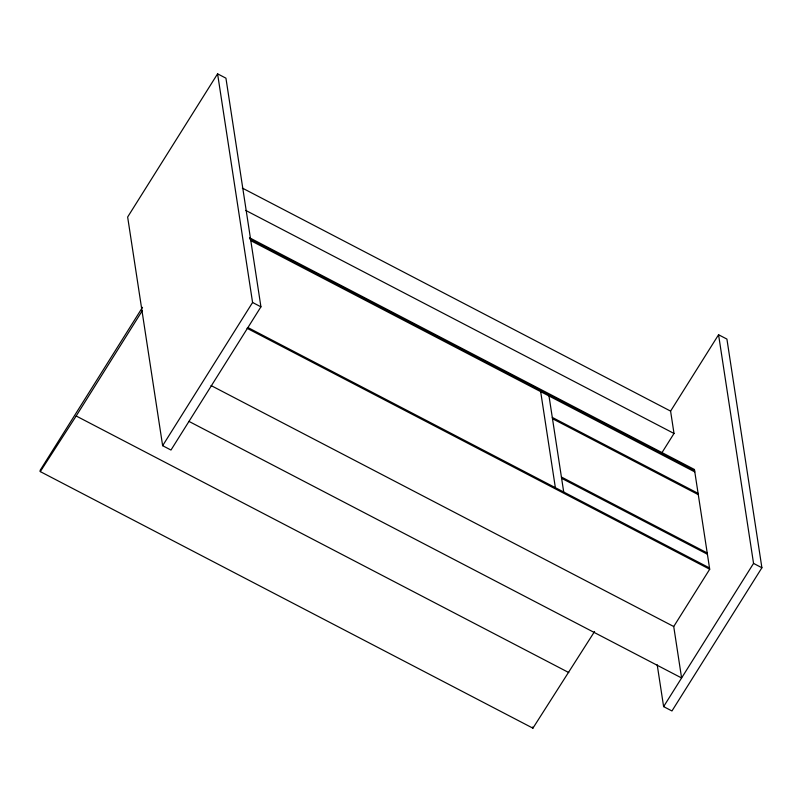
<?xml version="1.0" encoding="UTF-8"?>
<svg xmlns="http://www.w3.org/2000/svg" width="802" height="802" viewBox="0 0 802 802"><rect width="100%" height="100%" fill="white"/><g stroke="black" fill="none" stroke-linecap="round" stroke-linejoin="round"><path stroke-width="1.2" d="M217.583 73.824L127.648 217.021L162.636 445.691L170.986 450.042L260.931 306.835L225.933 78.175L217.583 73.824L252.58 302.484L162.636 445.691M142.525 307.306L40.1 470.393L40.29 471.606L532.909 728.176L594.573 631.515M40.29 471.606L76.17 415.987L142.275 310.735M662.021 452.569L674.011 433.471L670.592 411.115L718.562 334.745L726.913 339.086L761.9 567.756L671.956 710.963L663.615 706.612L657.209 664.808M188.971 421.401L681.6 677.971L673.73 626.522L709.7 569.24L694.432 469.481L249.522 237.763M663.615 706.612L753.549 563.405L718.562 334.745M242.314 188.059L670.592 411.115M245.743 210.415L674.011 433.471M249.693 238.906L694.612 470.624M251.016 240.77L694.813 471.917M552.297 417.421L698.091 493.35M552.488 418.704L698.281 494.633M252.58 302.484L260.931 306.835M753.549 563.405L761.9 567.756M561.41 477.02L707.204 552.949M561.611 478.303L707.404 554.232M247.958 327.567L709.509 567.956M247.036 328.269L709.7 569.24M211.056 385.551L673.73 626.522M76.17 415.987L568.788 672.567M549.009 395.977L563.706 492.017M540.668 391.627L555.365 487.676M532.728 726.963L532.909 728.176"/></g></svg>
